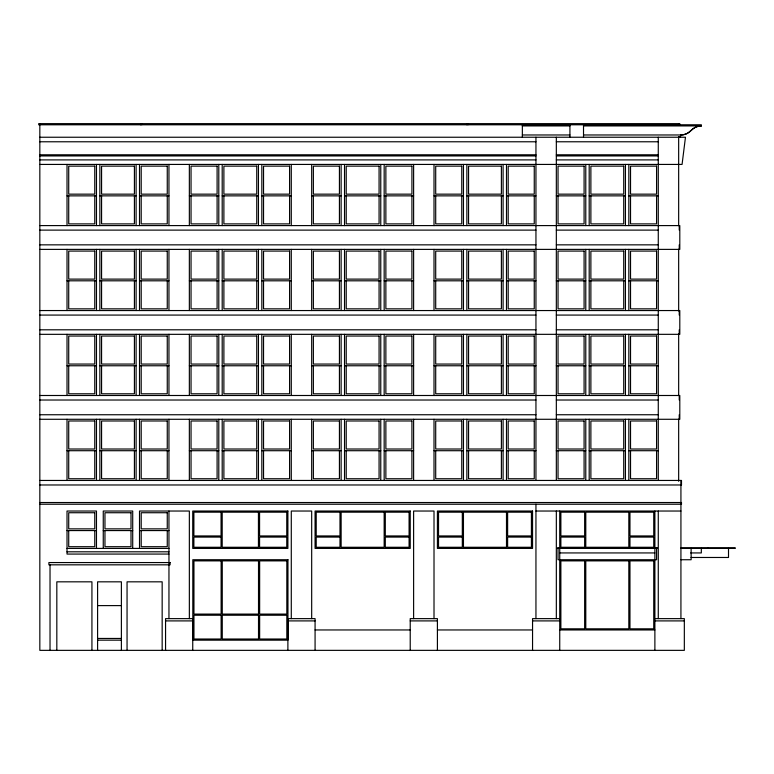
<?xml version="1.0" encoding="UTF-8"?>
<svg xmlns="http://www.w3.org/2000/svg" width="774" height="774" viewBox="0 0 774 774"><rect width="100%" height="100%" fill="white"/><g stroke="black" fill="none" stroke-linecap="round" stroke-linejoin="round"><path stroke-width="1.16" d="M679.795 124.788L679.795 123.647L38.7 123.647L38.7 124.788L701.321 124.788L701.321 125.92A14.3 14.3 0 0 0 691.124 130.448A14.3 14.3 0 0 1 680.926 134.976L680.269 136.582L678.663 137.24M522.353 125.92L569.925 125.92M583.519 125.92L701.321 125.92A28.27 19.989 90 0 0 698.477 126.249C692.488 127.11 689.769 133.776 683.771 134.647A28.27 19.989 90 0 1 680.926 134.976L583.519 134.976M522.353 134.976L569.925 134.976M39.832 137.24L685.464 137.24L682.068 164.427L39.832 164.427M39.832 141.777L535.947 141.777M556.332 141.777L658.277 141.777M39.832 154.8L535.947 154.8M556.332 154.8L658.277 154.8M39.832 155.932L535.947 155.932M556.332 155.932L658.277 155.932M39.832 159.899L535.947 159.899M556.332 159.899L658.277 159.899M67.019 195.861L96.469 195.861M99.865 195.861L136.108 195.861M139.513 195.861L168.955 195.861M189.349 195.861L218.8 195.861M222.196 195.861L258.439 195.861M261.835 195.861L291.285 195.861M311.68 195.861L341.131 195.861M344.527 195.861L380.769 195.861M384.165 195.861L413.616 195.861M434.011 195.861L463.452 195.861M466.857 195.861L503.1 195.861M506.496 195.861L535.947 195.861M556.332 195.861L585.783 195.861M589.188 195.861L625.431 195.861M628.827 195.861L658.277 195.861M39.832 225.592L679.795 225.592L679.795 249.383L39.832 249.383M39.832 230.12L535.947 230.12M556.332 230.12L658.277 230.12M39.832 244.845L535.947 244.845M556.332 244.845L658.277 244.845M67.019 280.807L96.469 280.807M99.865 280.807L136.108 280.807M139.513 280.807L168.955 280.807M189.349 280.807L218.8 280.807M222.196 280.807L258.439 280.807M261.835 280.807L291.285 280.807M311.68 280.807L341.131 280.807M344.527 280.807L380.769 280.807M384.165 280.807L413.616 280.807M434.011 280.807L463.452 280.807M466.857 280.807L503.1 280.807M506.496 280.807L535.947 280.807M556.332 280.807L585.783 280.807M589.188 280.807L625.431 280.807M628.827 280.807L658.277 280.807M39.832 310.548L679.795 310.548L679.795 334.329L39.832 334.329M39.832 315.076L535.947 315.076M556.332 315.076L658.277 315.076M39.832 329.801L535.947 329.801M556.332 329.801L658.277 329.801M67.019 365.763L96.469 365.763M99.865 365.763L136.108 365.763M139.513 365.763L168.955 365.763M189.349 365.763L218.8 365.763M222.196 365.763L258.439 365.763M261.835 365.763L291.285 365.763M311.68 365.763L341.131 365.763M344.527 365.763L380.769 365.763M384.165 365.763L413.616 365.763M434.011 365.763L463.452 365.763M466.857 365.763L503.1 365.763M506.496 365.763L535.947 365.763M556.332 365.763L585.783 365.763M589.188 365.763L625.431 365.763M628.827 365.763L658.277 365.763M39.832 395.495L679.795 395.495L679.795 419.285L39.832 419.285M39.832 400.023L535.947 400.023M556.332 400.023L658.277 400.023M39.832 414.748L535.947 414.748M556.332 414.748L658.277 414.748M67.019 450.71L96.469 450.71M99.865 450.71L136.108 450.71M139.513 450.71L168.955 450.71M189.349 450.71L218.8 450.71M222.196 450.71L258.439 450.71M261.835 450.71L291.285 450.71M311.68 450.71L341.131 450.71M344.527 450.71L380.769 450.71M384.165 450.71L413.616 450.71M434.011 450.71L463.452 450.71M466.857 450.71L503.1 450.71M506.496 450.71L535.947 450.71M556.332 450.71L585.783 450.71M589.188 450.71L625.431 450.71M628.827 450.71L658.277 450.71M39.832 480.451L681.497 480.451L681.497 484.979L39.832 484.979M39.832 502.529L681.497 502.529L681.497 504.232L39.832 504.232M535.947 511.034L680.926 511.034M67.019 530.567L96.469 530.567M103.261 530.567L132.712 530.567M139.513 530.567L168.955 530.567M681.062 547.837L735.3 547.837L735.3 548.408L680.926 548.408M67.019 548.408L168.955 548.408M67.019 551.804L168.955 551.804M559.737 552.936L654.881 552.936M690.679 552.936L701.321 552.936L701.321 548.408M168.955 554.068L67.019 554.068L67.019 511.034L96.469 511.034L96.469 548.408M691.047 557.474L728.508 557.474L728.508 548.408M680.926 559.737L691.124 559.737L691.124 548.408M97.601 605.607L121.383 605.607M559.737 618.629L532.551 618.629L532.551 650.354M654.881 618.629L684.332 618.629L684.332 650.354L39.832 650.354L39.832 123.647M165.559 620.903L192.745 620.903M287.889 620.903L315.076 620.903M410.22 620.903L437.407 620.903M532.551 620.903L559.737 620.903M654.881 620.903L684.332 620.903M315.076 629.959L410.22 629.959M437.407 629.959L532.551 629.959M559.737 629.959L654.881 629.959M97.601 638.453L121.383 638.453M97.601 640.156L121.383 640.156M708.113 547.837L708.113 548.408M680.926 480.451L680.926 618.629M679.233 225.592L679.233 230.12M679.233 244.845L679.233 249.383M679.233 310.548L679.233 315.076M679.233 329.801L679.233 334.329M679.233 395.495L679.233 400.023M679.233 414.748L679.233 419.285M678.663 123.647L678.663 124.788M678.663 136.94L678.663 225.592M678.663 249.305L678.663 310.925M678.663 333.875L678.663 395.495M678.663 419.285L678.663 481.273M658.277 137.24L658.277 480.451M658.277 511.034L658.277 618.629M656.575 195.861L656.575 223.889L630.529 223.889L630.529 195.861M656.575 280.807L656.575 308.845L630.529 308.845L630.529 280.807M656.575 365.763L656.575 393.792L630.529 393.792L630.529 365.763M656.575 450.71L656.575 478.748L630.529 478.748L630.529 450.71M656.575 548.408L656.575 559.737L558.035 559.737L558.035 548.408M654.881 511.034L654.881 650.354M628.827 164.427L628.827 225.592M628.827 249.383L628.827 310.548M628.827 334.329L628.827 395.495M628.827 419.285L628.827 480.451M625.431 164.427L625.431 225.592M625.431 249.383L625.431 310.548M625.431 334.329L625.431 395.495M625.431 419.285L625.431 480.451M623.728 195.861L623.728 223.889L590.881 223.889L590.881 195.861M623.728 280.807L623.728 308.845L590.881 308.845L590.881 280.807M623.728 365.763L623.728 393.792L590.881 393.792L590.881 365.763M623.728 450.71L623.728 478.748L590.881 478.748L590.881 450.71M589.188 164.427L589.188 225.592M589.188 249.383L589.188 310.548M589.188 334.329L589.188 395.495M589.188 419.285L589.188 480.451M585.783 164.427L585.783 225.592M585.783 249.383L585.783 310.548M585.783 334.329L585.783 395.495M585.783 419.285L585.783 480.451M584.089 195.861L584.089 223.889L558.035 223.889L558.035 195.861M584.089 280.807L584.089 308.845L558.035 308.845L558.035 280.807M584.089 365.763L584.089 393.792L558.035 393.792L558.035 365.763M584.089 450.71L584.089 478.748L558.035 478.748L558.035 450.71M583.519 124.788L583.519 137.24M569.925 124.788L569.925 137.24M559.737 511.034L559.737 650.354M556.332 137.24L556.332 480.451M556.332 511.034L556.332 618.629M535.947 137.24L535.947 480.451M535.947 504.232L535.947 618.629M534.254 195.861L534.254 223.889L508.199 223.889L508.199 195.861M534.254 280.807L534.254 308.845L508.199 308.845L508.199 280.807M534.254 365.763L534.254 393.792L508.199 393.792L508.199 365.763M534.254 450.71L534.254 478.748L508.199 478.748L508.199 450.71M522.353 124.788L522.353 137.24M506.496 164.427L506.496 225.592M506.496 249.383L506.496 310.548M506.496 334.329L506.496 395.495M506.496 419.285L506.496 480.451M503.1 164.427L503.1 225.592M503.1 249.383L503.1 310.548M503.1 334.329L503.1 395.495M503.1 419.285L503.1 480.451M501.397 195.861L501.397 223.889L468.551 223.889L468.551 195.861M501.397 280.807L501.397 308.845L468.551 308.845L468.551 280.807M501.397 365.763L501.397 393.792L468.551 393.792L468.551 365.763M501.397 450.71L501.397 478.748L468.551 478.748L468.551 450.71M467.989 123.647L467.989 124.788M466.857 123.647L466.857 124.788M466.857 164.427L466.857 225.592M466.857 249.383L466.857 310.548M466.857 334.329L466.857 395.495M466.857 419.285L466.857 480.451M463.452 164.427L463.452 225.592M463.452 249.383L463.452 310.548M463.452 334.329L463.452 395.495M463.452 419.285L463.452 480.451M461.759 195.861L461.759 223.889L435.704 223.889L435.704 195.861M461.759 280.807L461.759 308.845L435.704 308.845L435.704 280.807M461.759 365.763L461.759 393.792L435.704 393.792L435.704 365.763M461.759 450.71L461.759 478.748L435.704 478.748L435.704 450.71M437.407 650.354L437.407 618.629L410.22 618.629L410.22 650.354M434.011 164.427L434.011 225.592M434.011 249.383L434.011 310.548M434.011 334.329L434.011 395.495M434.011 419.285L434.011 480.451M434.011 618.629L434.011 511.034L413.616 511.034L413.616 618.629M413.616 164.427L413.616 225.592M413.616 249.383L413.616 310.548M413.616 334.329L413.616 395.495M413.616 419.285L413.616 480.451M411.923 195.861L411.923 223.889L385.868 223.889L385.868 195.861M411.923 280.807L411.923 308.845L385.868 308.845L385.868 280.807M411.923 365.763L411.923 393.792L385.868 393.792L385.868 365.763M411.923 450.71L411.923 478.748L385.868 478.748L385.868 450.71M384.165 164.427L384.165 225.592M384.165 249.383L384.165 310.548M384.165 334.329L384.165 395.495M384.165 419.285L384.165 480.451M380.769 164.427L380.769 225.592M380.769 249.383L380.769 310.548M380.769 334.329L380.769 395.495M380.769 419.285L380.769 480.451M379.067 195.861L379.067 223.889L346.22 223.889L346.22 195.861M379.067 280.807L379.067 308.845L346.22 308.845L346.22 280.807M379.067 365.763L379.067 393.792L346.22 393.792L346.22 365.763M379.067 450.71L379.067 478.748L346.22 478.748L346.22 450.71M344.527 164.427L344.527 225.592M344.527 249.383L344.527 310.548M344.527 334.329L344.527 395.495M344.527 419.285L344.527 480.451M341.131 164.427L341.131 225.592M341.131 249.383L341.131 310.548M341.131 334.329L341.131 395.495M341.131 419.285L341.131 480.451M339.428 195.861L339.428 223.889L313.373 223.889L313.373 195.861M339.428 280.807L339.428 308.845L313.373 308.845L313.373 280.807M339.428 365.763L339.428 393.792L313.373 393.792L313.373 365.763M339.428 450.71L339.428 478.748L313.373 478.748L313.373 450.71M315.076 650.354L315.076 618.629L287.889 618.629L287.889 650.354M311.68 164.427L311.68 225.592M311.68 249.383L311.68 310.548M311.68 334.329L311.68 395.495M311.68 419.285L311.68 480.451M311.68 618.629L311.68 511.034L291.285 511.034L291.285 618.629M291.285 164.427L291.285 225.592M291.285 249.383L291.285 310.548M291.285 334.329L291.285 395.495M291.285 419.285L291.285 480.451M289.592 195.861L289.592 223.889L263.537 223.889L263.537 195.861M289.592 280.807L289.592 308.845L263.537 308.845L263.537 280.807M289.592 365.763L289.592 393.792L263.537 393.792L263.537 365.763M289.592 450.71L289.592 478.748L263.537 478.748L263.537 450.71M261.835 164.427L261.835 225.592M261.835 249.383L261.835 310.548M261.835 334.329L261.835 395.495M261.835 419.285L261.835 480.451M258.439 164.427L258.439 225.592M258.439 249.383L258.439 310.548M258.439 334.329L258.439 395.495M258.439 419.285L258.439 480.451M256.745 195.861L256.745 223.889L223.889 223.889L223.889 195.861M256.745 280.807L256.745 308.845L223.889 308.845L223.889 280.807M256.745 365.763L256.745 393.792L223.889 393.792L223.889 365.763M256.745 450.71L256.745 478.748L223.889 478.748L223.889 450.71M222.196 164.427L222.196 225.592M222.196 249.383L222.196 310.548M222.196 334.329L222.196 395.495M222.196 419.285L222.196 480.451M218.8 164.427L218.8 225.592M218.8 249.383L218.8 310.548M218.8 334.329L218.8 395.495M218.8 419.285L218.8 480.451M217.097 195.861L217.097 223.889L191.043 223.889L191.043 195.861M217.097 280.807L217.097 308.845L191.043 308.845L191.043 280.807M217.097 365.763L217.097 393.792L191.043 393.792L191.043 365.763M217.097 450.71L217.097 478.748L191.043 478.748L191.043 450.71M192.745 650.354L192.745 618.629L165.559 618.629L165.559 650.354M189.349 164.427L189.349 225.592M189.349 249.383L189.349 310.548M189.349 334.329L189.349 395.495M189.349 419.285L189.349 480.451M189.349 618.629L189.349 511.034L139.513 511.034L139.513 548.408M168.955 164.427L168.955 225.592M168.955 249.383L168.955 310.548M168.955 334.329L168.955 395.495M168.955 419.285L168.955 480.451M168.955 511.034L168.955 618.629M167.261 195.861L167.261 223.889L141.207 223.889L141.207 195.861M167.261 280.807L167.261 308.845L141.207 308.845L141.207 280.807M167.261 365.763L167.261 393.792L141.207 393.792L141.207 365.763M167.261 450.71L167.261 478.748L141.207 478.748L141.207 450.71M167.261 530.567L167.261 546.705L141.207 546.705L141.207 530.567M162.163 650.354L162.163 581.825L127.052 581.825L127.052 650.354M141.777 123.647L141.777 124.788M140.645 123.647L140.645 124.788M139.513 164.427L139.513 225.592M139.513 249.383L139.513 310.548M139.513 334.329L139.513 395.495M139.513 419.285L139.513 480.451M136.108 164.427L136.108 225.592M136.108 249.383L136.108 310.548M136.108 334.329L136.108 395.495M136.108 419.285L136.108 480.451M134.415 195.861L134.415 223.889L101.568 223.889L101.568 195.861M134.415 280.807L134.415 308.845L101.568 308.845L101.568 280.807M134.415 365.763L134.415 393.792L101.568 393.792L101.568 365.763M134.415 450.71L134.415 478.748L101.568 478.748L101.568 450.71M132.712 548.408L132.712 511.034L103.261 511.034L103.261 548.408M131.009 530.567L131.009 546.705L104.964 546.705L104.964 530.567M121.383 650.354L121.383 581.825L97.601 581.825L97.601 650.354M99.865 164.427L99.865 225.592M99.865 249.383L99.865 310.548M99.865 334.329L99.865 395.495M99.865 419.285L99.865 480.451M96.469 164.427L96.469 225.592M96.469 249.383L96.469 310.548M96.469 334.329L96.469 395.495M96.469 419.285L96.469 480.451M94.767 195.861L94.767 223.889L68.712 223.889L68.712 195.861M94.767 280.807L94.767 308.845L68.712 308.845L68.712 280.807M94.767 365.763L94.767 393.792L68.712 393.792L68.712 365.763M94.767 450.71L94.767 478.748L68.712 478.748L68.712 450.71M94.767 530.567L94.767 546.705L68.712 546.705L68.712 530.567M91.932 650.354L91.932 581.825L56.821 581.825L56.821 650.354M67.019 164.427L67.019 225.592M67.019 249.383L67.019 310.548M67.019 334.329L67.019 395.495M67.019 419.285L67.019 480.451M50.029 564.827L50.029 650.354M680.926 134.976A2.264 2.264 0 0 1 679.795 136.94M94.767 166.129L68.712 166.129L68.712 194.158L94.767 194.158L94.767 166.129M134.415 166.129L101.568 166.129L101.568 194.158L134.415 194.158L134.415 166.129M167.261 166.129L141.207 166.129L141.207 194.158L167.261 194.158L167.261 166.129M217.097 166.129L191.043 166.129L191.043 194.158L217.097 194.158L217.097 166.129M256.745 166.129L223.889 166.129L223.889 194.158L256.745 194.158L256.745 166.129M289.592 166.129L263.537 166.129L263.537 194.158L289.592 194.158L289.592 166.129M339.428 166.129L313.373 166.129L313.373 194.158L339.428 194.158L339.428 166.129M379.067 166.129L346.22 166.129L346.22 194.158L379.067 194.158L379.067 166.129M411.923 166.129L385.868 166.129L385.868 194.158L411.923 194.158L411.923 166.129M461.759 166.129L435.704 166.129L435.704 194.158L461.759 194.158L461.759 166.129M501.397 166.129L468.551 166.129L468.551 194.158L501.397 194.158L501.397 166.129M534.254 166.129L508.199 166.129L508.199 194.158L534.254 194.158L534.254 166.129M584.089 166.129L558.035 166.129L558.035 194.158L584.089 194.158L584.089 166.129M623.728 166.129L590.881 166.129L590.881 194.158L623.728 194.158L623.728 166.129M656.575 166.129L630.529 166.129L630.529 194.158L656.575 194.158L656.575 166.129M94.767 251.076L68.712 251.076L68.712 279.114L94.767 279.114L94.767 251.076M134.415 251.076L101.568 251.076L101.568 279.114L134.415 279.114L134.415 251.076M167.261 251.076L141.207 251.076L141.207 279.114L167.261 279.114L167.261 251.076M217.097 251.076L191.043 251.076L191.043 279.114L217.097 279.114L217.097 251.076M256.745 251.076L223.889 251.076L223.889 279.114L256.745 279.114L256.745 251.076M289.592 251.076L263.537 251.076L263.537 279.114L289.592 279.114L289.592 251.076M339.428 251.076L313.373 251.076L313.373 279.114L339.428 279.114L339.428 251.076M379.067 251.076L346.22 251.076L346.22 279.114L379.067 279.114L379.067 251.076M411.923 251.076L385.868 251.076L385.868 279.114L411.923 279.114L411.923 251.076M461.759 251.076L435.704 251.076L435.704 279.114L461.759 279.114L461.759 251.076M501.397 251.076L468.551 251.076L468.551 279.114L501.397 279.114L501.397 251.076M534.254 251.076L508.199 251.076L508.199 279.114L534.254 279.114L534.254 251.076M584.089 251.076L558.035 251.076L558.035 279.114L584.089 279.114L584.089 251.076M623.728 251.076L590.881 251.076L590.881 279.114L623.728 279.114L623.728 251.076M656.575 251.076L630.529 251.076L630.529 279.114L656.575 279.114L656.575 251.076M94.767 336.032L68.712 336.032L68.712 364.061L94.767 364.061L94.767 336.032M134.415 336.032L101.568 336.032L101.568 364.061L134.415 364.061L134.415 336.032M167.261 336.032L141.207 336.032L141.207 364.061L167.261 364.061L167.261 336.032M217.097 336.032L191.043 336.032L191.043 364.061L217.097 364.061L217.097 336.032M256.745 336.032L223.889 336.032L223.889 364.061L256.745 364.061L256.745 336.032M289.592 336.032L263.537 336.032L263.537 364.061L289.592 364.061L289.592 336.032M339.428 336.032L313.373 336.032L313.373 364.061L339.428 364.061L339.428 336.032M379.067 336.032L346.22 336.032L346.22 364.061L379.067 364.061L379.067 336.032M411.923 336.032L385.868 336.032L385.868 364.061L411.923 364.061L411.923 336.032M461.759 336.032L435.704 336.032L435.704 364.061L461.759 364.061L461.759 336.032M501.397 336.032L468.551 336.032L468.551 364.061L501.397 364.061L501.397 336.032M534.254 336.032L508.199 336.032L508.199 364.061L534.254 364.061L534.254 336.032M584.089 336.032L558.035 336.032L558.035 364.061L584.089 364.061L584.089 336.032M623.728 336.032L590.881 336.032L590.881 364.061L623.728 364.061L623.728 336.032M656.575 336.032L630.529 336.032L630.529 364.061L656.575 364.061L656.575 336.032M94.767 420.979L68.712 420.979L68.712 449.017L94.767 449.017L94.767 420.979M134.415 420.979L101.568 420.979L101.568 449.017L134.415 449.017L134.415 420.979M167.261 420.979L141.207 420.979L141.207 449.017L167.261 449.017L167.261 420.979M217.097 420.979L191.043 420.979L191.043 449.017L217.097 449.017L217.097 420.979M256.745 420.979L223.889 420.979L223.889 449.017L256.745 449.017L256.745 420.979M289.592 420.979L263.537 420.979L263.537 449.017L289.592 449.017L289.592 420.979M339.428 420.979L313.373 420.979L313.373 449.017L339.428 449.017L339.428 420.979M379.067 420.979L346.22 420.979L346.22 449.017L379.067 449.017L379.067 420.979M411.923 420.979L385.868 420.979L385.868 449.017L411.923 449.017L411.923 420.979M461.759 420.979L435.704 420.979L435.704 449.017L461.759 449.017L461.759 420.979M501.397 420.979L468.551 420.979L468.551 449.017L501.397 449.017L501.397 420.979M534.254 420.979L508.199 420.979L508.199 449.017L534.254 449.017L534.254 420.979M584.089 420.979L558.035 420.979L558.035 449.017L584.089 449.017L584.089 420.979M623.728 420.979L590.881 420.979L590.881 449.017L623.728 449.017L623.728 420.979M656.575 420.979L630.529 420.979L630.529 449.017L656.575 449.017L656.575 420.979M287.889 511.034L192.745 511.034L192.745 548.408L287.889 548.408L287.889 511.034M410.22 511.034L315.076 511.034L315.076 548.408L410.22 548.408L410.22 511.034M532.551 511.034L437.407 511.034L437.407 548.408L532.551 548.408L532.551 511.034M221.064 512.165L193.877 512.165L193.877 535.947L221.064 535.947L221.064 512.165M258.439 512.165L222.196 512.165L222.196 547.276L258.439 547.276L258.439 512.165M286.757 512.165L259.571 512.165L259.571 535.947L286.757 535.947L286.757 512.165M339.989 512.165L316.208 512.165L316.208 535.947L339.989 535.947L339.989 512.165M384.165 512.165L341.131 512.165L341.131 547.276L384.165 547.276L384.165 512.165M409.088 512.165L385.297 512.165L385.297 535.947L409.088 535.947L409.088 512.165M462.32 512.165L438.539 512.165L438.539 535.947L462.32 535.947L462.32 512.165M506.496 512.165L463.452 512.165L463.452 547.276L506.496 547.276L506.496 512.165M531.419 512.165L507.628 512.165L507.628 535.947L531.419 535.947L531.419 512.165M584.651 512.165L560.869 512.165L560.869 535.947L584.651 535.947L584.651 512.165M628.827 512.165L585.783 512.165L585.783 547.276L628.827 547.276L628.827 512.165M653.749 512.165L629.959 512.165L629.959 535.947L653.749 535.947L653.749 512.165M94.767 512.727L68.712 512.727L68.712 528.865L94.767 528.865L94.767 512.727M131.009 512.727L104.964 512.727L104.964 528.865L131.009 528.865L131.009 512.727M167.261 512.727L141.207 512.727L141.207 528.865L167.261 528.865L167.261 512.727M221.064 537.079L193.877 537.079L193.877 547.276L221.064 547.276L221.064 537.079M286.757 537.079L259.571 537.079L259.571 547.276L286.757 547.276L286.757 537.079M339.989 537.079L316.208 537.079L316.208 547.276L339.989 547.276L339.989 537.079M409.088 537.079L385.297 537.079L385.297 547.276L409.088 547.276L409.088 537.079M462.32 537.079L438.539 537.079L438.539 547.276L462.32 547.276L462.32 537.079M531.419 537.079L507.628 537.079L507.628 547.276L531.419 547.276L531.419 537.079M584.651 537.079L560.869 537.079L560.869 547.276L584.651 547.276L584.651 537.079M653.749 537.079L629.959 537.079L629.959 547.276L653.749 547.276L653.749 537.079M657.145 547.837L557.474 547.837L557.474 548.408L657.145 548.408L657.145 547.837M287.957 559.737L192.813 559.737L192.813 640.156L287.957 640.156L287.957 559.737M221.132 560.869L193.945 560.869L193.945 614.101L221.132 614.101L221.132 560.869M258.516 560.869L222.264 560.869L222.264 614.101L258.516 614.101L258.516 560.869M286.825 560.869L259.648 560.869L259.648 614.101L286.825 614.101L286.825 560.869M584.651 560.869L560.869 560.869L560.869 628.827L584.651 628.827L584.651 560.869M628.827 560.869L585.783 560.869L585.783 628.827L628.827 628.827L628.827 560.869M653.749 560.869L629.959 560.869L629.959 628.827L653.749 628.827L653.749 560.869M170.087 562.563L48.897 562.563L48.897 564.827L170.087 564.827L170.087 562.563M221.132 615.233L193.945 615.233L193.945 639.024L221.132 639.024L221.132 615.233M258.516 615.233L222.264 615.233L222.264 639.024L258.516 639.024L258.516 615.233M286.825 615.233L259.648 615.233L259.648 639.024L286.825 639.024L286.825 615.233"/></g></svg>
